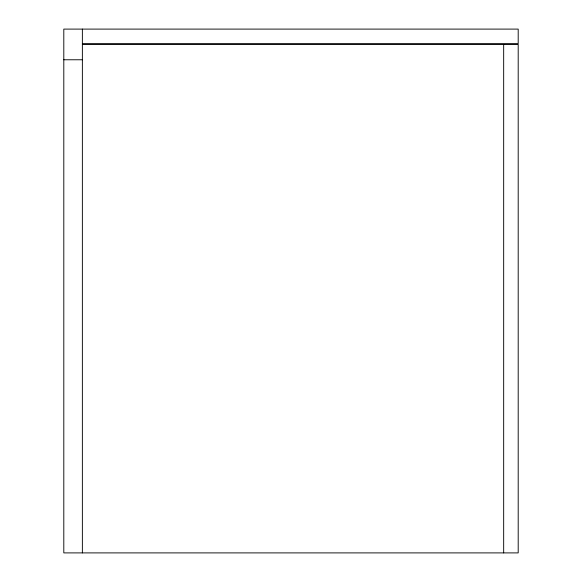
<?xml version="1.0" encoding="UTF-8"?>
<svg xmlns="http://www.w3.org/2000/svg" width="582" height="582" viewBox="0 0 582 582"><rect width="100%" height="100%" fill="white"/><g stroke="black" fill="none" stroke-linecap="round" stroke-linejoin="round"><path stroke-width="0.87" d="M82.368 43.628L518.198 43.628L518.198 29.1L63.802 29.1L63.802 552.9L518.198 552.9L518.198 44.436L82.368 44.436M63.802 59.771L82.368 59.771M503.67 44.436L503.67 552.9M82.368 29.1L82.368 552.9"/></g></svg>
